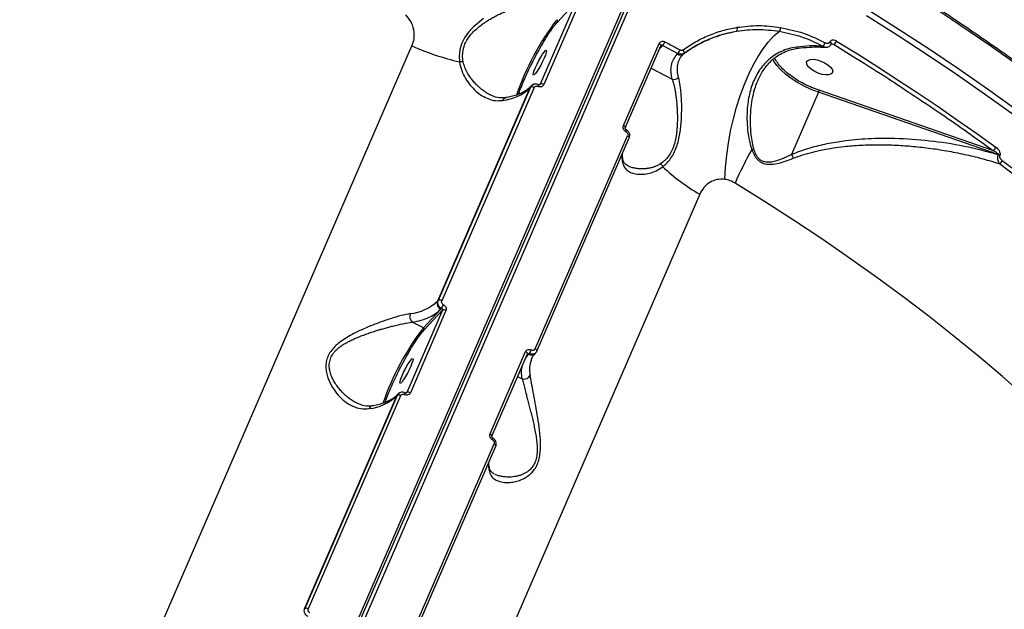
# Model space of a CAD drawing. Header units: millimetres. Extents: x -6234 to 7498, y -6127 to 5103.
# Drawn here: x 4403.8 to 4720.1, y -741.6 to -552.1 of the extents above; entities that cross this region are included whole.
import ezdxf

# ---------------------------------------------------------------- set-up
doc = ezdxf.new("R2010")
doc.units = ezdxf.units.MM
for name, color, linetype in [('DIKOM_ОБЪЕКТ', 7, 'Continuous'), ('DIKOM_РАЗМЕР_ЗОНА', 7, 'Continuous'), ('DIKOM_РАЗМЕР_ОБЪЕКТА', 7, 'Continuous')]:
    doc.layers.add(name, color=color, linetype=linetype)
doc.styles.add('style1', font='arial.ttf', dxfattribs={"width": 0.8})
doc.dimstyles.new('1-50', dxfattribs={"dimtxt": 300, "dimasz": 200, "dimexe": 100, "dimexo": 0, "dimgap": 100, "dimtad": 1, "dimtxsty": 'style1', "dimcen": 200, "dimclrd": 7, "dimclre": 7, "dimclrt": 7, "dimadec": 1, "dimazin": 2, "dimtfac": 1, "dimtmove": 0, "dimatfit": 2, "dimfxl": 0, "dimlwd": 25, "dimlwe": 18, "dimarcsym": 0})

# ---------------------------------------------------------------- blocks, each defined once
blk = doc.blocks.new('*D10')
at = {"layer": 'Defpoints', "color": 0, "transparency": 16777216}
for p in [(5627.97, 903.07), (-3229.39, -1461.51), (5627.97, -5097.58)]:
    blk.add_point(p, dxfattribs=at)
at = {"layer": 'DIKOM_РАЗМЕР_ОБЪЕКТА', "color": 7, "lineweight": 18, "transparency": 16777216}
for p, q in [((5627.97, 903.07), (5627.97, -5197.58)), ((-3229.39, -1461.51), (-3229.39, -5197.58))]:
    blk.add_line(p, q, dxfattribs=at)
at = {"layer": 'DIKOM_РАЗМЕР_ОБЪЕКТА', "color": 7, "lineweight": 25, "transparency": 16777216}
blk.add_line((-3029.39, -5097.58), (5427.97, -5097.58), dxfattribs=at)
at = {"layer": 'DIKOM_РАЗМЕР_ОБЪЕКТА', "color": 7, "transparency": 16777216}
for points in [[(-3029.39, -5064.25), (-3029.39, -5130.92), (-3229.39, -5097.58)], [(5427.97, -5064.25), (5427.97, -5130.92), (5627.97, -5097.58)]]:
    blk.add_solid(points, dxfattribs=at)
at = {"layer": 'DIKOM_РАЗМЕР_ОБЪЕКТА', "color": 7, "lineweight": 40, "transparency": 16777216, "insert": (1488.3, -4844.41), "char_height": 300, "attachment_point": 5, "style": 'style1'}
blk.add_mtext('8850', dxfattribs=at)
blk = doc.blocks.new('*D13')
at = {"layer": 'Defpoints', "color": 0, "transparency": 16777216}
for p in [(7498.07, 1778.2), (-5229.39, -1831.36), (7498.07, -6026.74)]:
    blk.add_point(p, dxfattribs=at)
at = {"layer": 'DIKOM_РАЗМЕР_ЗОНА', "color": 7, "lineweight": 18, "transparency": 16777216}
for p, q in [((7498.07, 1778.2), (7498.07, -6126.74)), ((-5229.39, -1831.36), (-5229.39, -6126.74))]:
    blk.add_line(p, q, dxfattribs=at)
at = {"layer": 'DIKOM_РАЗМЕР_ЗОНА', "color": 7, "lineweight": 25, "transparency": 16777216}
blk.add_line((-5029.39, -6026.74), (7298.07, -6026.74), dxfattribs=at)
at = {"layer": 'DIKOM_РАЗМЕР_ЗОНА', "color": 7, "transparency": 16777216}
for points in [[(-5029.39, -5993.4), (-5029.39, -6060.07), (-5229.39, -6026.74)], [(7298.07, -5993.4), (7298.07, -6060.07), (7498.07, -6026.74)]]:
    blk.add_solid(points, dxfattribs=at)
at = {"layer": 'DIKOM_РАЗМЕР_ЗОНА', "color": 7, "transparency": 16777216, "insert": (1560.69, -5773.56), "char_height": 300, "attachment_point": 5, "style": 'style1'}
blk.add_mtext('12750', dxfattribs=at)

msp = doc.modelspace()

# ---------------------------------------------------------------- linework, layer by layer
at = {"layer": 'DIKOM_ОБЪЕКТ', "color": 7, "linetype": 'Continuous', "lineweight": 15}
for p, q in [((4612.066, -514.657), (4439.073, -914.105)), ((4439.681, -914.839), (4612.674, -515.392)), ((4440.838, -915.015), (4613.831, -515.567)), ((4582.471, -546.46), (4571.033, -572.869)), ((4583.632, -546.562), (4572.195, -572.972)), ((4576.628, -552.757), (4582.471, -546.46)), ((4597.788, -586.168), (4609.225, -559.758)), ((4664.084, -559.214), (4664.053, -559.286)), ((4664.524, -559.944), (4664.555, -559.872)), ((4664.535, -559.92), (4665.436, -560.054)), ((4664.781, -559.9), (4665.436, -560.054)), ((4404.707, -849.411), (4529.805, -560.554)), ((4598.363, -586.885), (4609.801, -560.476)), ((4610.365, -560.365), (4609.397, -561.409)), ((4609.813, -560.436), (4609.847, -560.409)), ((4610.365, -560.365), (4615.229, -562.998)), ((4615.229, -562.998), (4615.042, -563.199)), ((4617.005, -563.104), (4617.177, -562.919)), ((4665.436, -560.054), (4672.396, -564.446)), ((4606.657, -567.735), (4613.433, -571.229)), ((4567.704, -574.051), (4538.038, -642.551)), ((4567.91, -573.829), (4538.244, -642.33)), ((4569.066, -573.929), (4539.4, -642.43)), ((4567.704, -574.051), (4567.91, -573.829)), ((4568.205, -573.376), (4567.999, -573.599)), ((4571.033, -572.869), (4570.873, -573.043)), ((4660.46, -575.452), (4651.793, -595.464)), ((4718.143, -595.392), (4660.46, -575.452)), ((4716.475, -594.106), (4660.646, -574.808)), ((4569.405, -657.901), (4599.071, -589.401)), ((4569.975, -658.616), (4599.642, -590.115)), ((4718.1, -595.492), (4718.143, -595.392)), ((4718.705, -595.681), (4718.662, -595.782)), ((4622.252, -608.221), (4497.154, -897.078)), ((4533.475, -651.154), (4539.084, -645.11)), ((4538.244, -642.33), (4538.038, -642.551)), ((4539.084, -645.11), (4539.302, -644.875)), ((4539.58, -645.496), (4528.143, -671.906)), ((4540.742, -645.599), (4529.304, -672.009)), ((4533.737, -651.793), (4539.58, -645.496)), ((4533.475, -651.154), (4529.909, -649.315)), ((4554.897, -685.205), (4566.334, -658.795)), ((4555.473, -685.922), (4566.91, -659.512)), ((4566.27, -660.991), (4567.257, -659.636)), ((4567.257, -659.636), (4566.506, -660.446)), ((4566.922, -659.473), (4566.956, -659.446)), ((4567.475, -659.401), (4567.257, -659.636)), ((4568.167, -661.338), (4568.243, -661.155)), ((4569.438, -659.346), (4569.644, -659.124)), ((4563.766, -666.772), (4565.214, -667.519)), ((4524.813, -673.088), (4495.147, -741.588)), ((4525.019, -672.866), (4495.353, -741.367)), ((4526.175, -672.966), (4496.509, -741.466)), ((4524.813, -673.088), (4525.019, -672.866)), ((4525.314, -672.413), (4525.108, -672.635)), ((4528.143, -671.906), (4527.982, -672.079)), ((4526.514, -756.938), (4556.18, -688.437)), ((4527.085, -757.652), (4556.751, -689.152)), ((4556.25, -698.103), (4556.076, -698.009)), ((4495.353, -741.367), (4495.147, -741.588))]:
    msp.add_line(p, q, dxfattribs=at)
at = {"layer": 'DIKOM_ОБЪЕКТ', "color": 7, "linetype": 'Continuous', "lineweight": 15, "flags": 128}
for points in [[(4727.769, -569.171), (4721.67, -564.787), (4715.481, -560.434), (4709.205, -556.113), (4702.845, -551.825), (4696.403, -547.571), (4689.881, -543.354), (4683.282, -539.176), (4676.609, -535.036)], [(4723.842, -580.965), (4714.761, -574.453), (4705.485, -568.009), (4696.021, -561.637), (4686.378, -555.344), (4676.564, -549.134)], [(4552.758, -551.691), (4549.425, -554.53), (4547.95, -556.175), (4546.705, -557.961), (4545.768, -559.866), (4545.195, -561.831), (4544.983, -563.798), (4545.091, -565.695)], [(4675.848, -550.785), (4685.663, -556.994), (4695.307, -563.288), (4704.77, -569.66), (4714.046, -576.104), (4723.127, -582.616)], [(4630.333, -603.423), (4630.545, -599.596), (4630.929, -595.703), (4631.482, -591.783), (4632.199, -587.873), (4633.071, -584.014), (4634.091, -580.242), (4635.249, -576.595), (4636.532, -573.11), (4637.929, -569.82), (4639.426, -566.758), (4641.008, -563.954), (4642.658, -561.436), (4644.362, -559.229), (4646.102, -557.354), (4647.861, -555.83)], [(4609.225, -559.758), (4609.385, -559.853), (4609.526, -559.956), (4609.643, -560.063), (4609.733, -560.171), (4609.791, -560.276), (4609.816, -560.373), (4609.807, -560.46), (4609.801, -560.476)], [(4611.068, -559.221), (4611.679, -559.55), (4612.289, -559.879), (4612.899, -560.208), (4613.509, -560.538), (4614.118, -560.868), (4614.727, -561.198), (4615.335, -561.529), (4615.943, -561.86)], [(4664.523, -559.947), (4664.538, -559.894), (4664.519, -559.754), (4664.425, -559.598), (4664.266, -559.438), (4664.053, -559.286)], [(4664.084, -559.214), (4664.297, -559.366), (4664.456, -559.526), (4664.55, -559.682), (4664.569, -559.822), (4664.555, -559.872)], [(4666.243, -558.97), (4672.917, -563.109), (4679.516, -567.288), (4686.037, -571.505), (4692.48, -575.758), (4698.84, -580.047), (4705.116, -584.368), (4711.304, -588.721), (4717.404, -593.104)], [(4569.506, -567.473), (4570.016, -566.366), (4570.599, -565.225), (4571.206, -564.145), (4571.789, -563.211), (4572.301, -562.501), (4572.701, -562.071), (4572.954, -561.956), (4573.043, -562.165), (4572.958, -562.682), (4572.708, -563.465), (4572.311, -564.45), (4571.801, -565.558), (4571.219, -566.698), (4570.612, -567.779), (4570.028, -568.712), (4569.516, -569.423), (4569.117, -569.853), (4568.863, -569.968), (4568.775, -569.758), (4568.859, -569.241), (4569.11, -568.458), (4569.506, -567.473)], [(4660.46, -575.452), (4658.113, -574.556), (4655.823, -573.502), (4653.646, -572.314), (4651.632, -571.02), (4649.828, -569.65), (4648.276, -568.237), (4647.012, -566.812), (4646.066, -565.411), (4645.733, -564.757)], [(4661.557, -569.698), (4660.362, -569.318), (4659.202, -568.78), (4658.17, -568.128), (4657.351, -567.414), (4656.81, -566.696), (4656.592, -566.033), (4656.714, -565.478), (4657.166, -565.076), (4657.912, -564.86), (4658.891, -564.846), (4660.025, -565.038), (4661.22, -565.417), (4662.38, -565.955), (4663.412, -566.608), (4664.232, -567.322), (4664.772, -568.039), (4664.99, -568.703), (4664.868, -569.258), (4664.416, -569.66), (4663.67, -569.876), (4662.69, -569.889), (4661.557, -569.698)], [(4567.704, -574.051), (4567.877, -573.746), (4567.999, -573.599)], [(4597.788, -586.168), (4597.947, -586.263), (4598.088, -586.366), (4598.206, -586.473), (4598.295, -586.581), (4598.354, -586.686), (4598.379, -586.783), (4598.369, -586.87), (4598.363, -586.885)], [(4599.071, -589.401), (4599.23, -589.495), (4599.37, -589.598), (4599.486, -589.705), (4599.575, -589.813), (4599.633, -589.917), (4599.657, -590.013), (4599.648, -590.1), (4599.642, -590.115)], [(4719.469, -597.393), (4725.736, -602.047), (4731.898, -606.729), (4737.953, -611.438), (4743.897, -616.171), (4749.728, -620.927), (4755.445, -625.703), (4761.043, -630.497), (4766.522, -635.308)], [(4718.576, -598.375), (4724.829, -603.019), (4730.978, -607.691), (4737.019, -612.389), (4742.95, -617.112), (4748.769, -621.857), (4754.472, -626.622), (4760.058, -631.406), (4765.525, -636.206)], [(4726.972, -673.323), (4719.574, -666.821), (4711.935, -660.353), (4704.063, -653.925), (4695.966, -647.543), (4687.651, -641.213), (4679.126, -634.94), (4670.398, -628.731), (4661.477, -622.591), (4652.369, -616.526), (4643.084, -610.542), (4633.63, -604.644)], [(4569.975, -658.616), (4569.981, -658.6), (4569.991, -658.514), (4569.966, -658.417), (4569.909, -658.313), (4569.82, -658.205), (4569.703, -658.098), (4569.563, -657.996), (4569.405, -657.901)], [(4526.616, -666.51), (4527.126, -665.402), (4527.708, -664.262), (4528.315, -663.181), (4528.898, -662.248), (4529.411, -661.537), (4529.81, -661.107), (4530.064, -660.992), (4530.152, -661.202), (4530.067, -661.719), (4529.817, -662.502), (4529.421, -663.487), (4528.911, -664.594), (4528.328, -665.735), (4527.721, -666.815), (4527.138, -667.749), (4526.626, -668.459), (4526.227, -668.889), (4525.972, -669.004), (4525.884, -668.795), (4525.969, -668.278), (4526.219, -667.495), (4526.616, -666.51)], [(4566.334, -658.795), (4566.494, -658.89), (4566.635, -658.993), (4566.753, -659.1), (4566.842, -659.208), (4566.901, -659.313), (4566.926, -659.41), (4566.916, -659.496), (4566.91, -659.512)], [(4524.813, -673.088), (4524.987, -672.783), (4525.108, -672.635)], [(4554.897, -685.205), (4555.057, -685.299), (4555.198, -685.402), (4555.315, -685.51), (4555.405, -685.618), (4555.463, -685.722), (4555.488, -685.82), (4555.479, -685.906), (4555.473, -685.922)], [(4556.18, -688.437), (4556.339, -688.532), (4556.479, -688.635), (4556.595, -688.742), (4556.684, -688.849), (4556.742, -688.953), (4556.766, -689.05), (4556.757, -689.136), (4556.751, -689.152)]]:
    msp.add_lwpolyline(points, dxfattribs=at)
at = {"layer": 'DIKOM_ОБЪЕКТ', "color": 7, "linetype": 'Continuous', "lineweight": 15}
for centre, radius, start, end in [((4643.916, -603.953), 85.146, 142.49816, 161.09349), ((4576.146, -552.581), 0.513, 339.92593, 64.55798), ((4632.956, -555.072), 1.402, 329.02893, 20.93998), ((4646.453, -554.681), 1.817, 320.76926, 1.83559), ((4607.264, -557.672), 4.107, 319.03166, 337.84001), ((4660.183, -558.733), 2.52, 311.85172, 341.94955), ((4663.823, -558.008), 2.605, 308.26548, 338.32837), ((4564.957, -481.337), 86.666, 246.0711, 256.74856), ((4615.947, -561.573), 1.861, 240.89636, 304.63332), ((4612.376, -560.414), 3.849, 317.8311, 337.92631), ((4616.23, -562.573), 1.008, 339.93172, 47.46082), ((4545.813, -569.061), 3.442, 82.31393, 102.10901), ((4613.99, -569), 2.298, 255.95627, 310.92898), ((4557.369, -563.037), 15.104, 276.07158, 313.17813), ((4568.4, -574.893), 1.171, 55.35234, 114.75865), ((4569.405, -572.975), 1.077, 327.97271, 358.57124), ((4571.524, -573.938), 1.175, 55.21394, 114.68674), ((4560.251, -578.529), 1.369, 102.60139, 159.78615), ((4597.968, -587.68), 0.729, 324.11583, 10.80603), ((4747.174, -654.176), 123.878, 150.84762, 156.43132), ((4635.026, -583.001), 11.533, 290.09804, 293.62624), ((4715.648, -592.408), 1.888, 295.9502, 338.36996), ((4607.421, -595.915), 10.163, 178.27403, 191.26558), ((4596.041, -597.275), 1.545, 336.10675, 9.93729), ((4717.399, -597.541), 2.165, 54.33046, 71.12921), ((4717.437, -597.453), 2.179, 54.3837, 71.07597), ((4717.677, -596.66), 1.936, 297.66609, 337.76438), ((4607.672, -600.466), 2.944, 21.80965, 45.18297), ((4656.036, -550.637), 66.763, 226.88439, 239.59976), ((4527.702, -631.534), 15.107, 276.07443, 313.17409), ((4539.965, -643.257), 2.052, 159.89047, 244.58055), ((4538.734, -643.393), 1.171, 55.35894, 114.76379), ((4533.748, -641.121), 6.703, 325.94296, 337.403), ((4531.594, -647.496), 2.479, 157.71781, 227.18562), ((4540.071, -646.564), 1.175, 55.22253, 114.68776), ((4601.028, -702.992), 85.15, 142.49858, 161.09306), ((4533.255, -651.617), 0.513, 339.92593, 64.55798), ((4568.155, -658.049), 1.824, 240.48323, 314.67405), ((4564.373, -656.709), 4.107, 319.03837, 337.84532), ((4576.403, -664.501), 8.823, 158.99459, 192.43542), ((4565.838, -665.434), 2.176, 253.35152, 333.62561), ((4514.478, -662.073), 15.105, 276.07288, 313.17683), ((4525.509, -673.929), 1.171, 55.35856, 114.76417), ((4526.513, -672.011), 1.078, 327.9944, 358.54954), ((4528.634, -672.974), 1.175, 55.21394, 114.68674), ((4517.361, -677.566), 1.37, 102.60891, 159.77274), ((4555.076, -686.716), 0.729, 324.13006, 10.79694), ((4564.475, -694.957), 10.108, 178.23278, 191.295), ((4553.146, -696.311), 1.549, 336.13976, 9.87596), ((4495.843, -742.429), 1.17, 55.34511, 114.77761)]:
    msp.add_arc(centre, radius, start, end, dxfattribs=at)
for points, knots in [([(4727.769, -568.543), (4725.848, -567.15), (4721.254, -563.816), (4713.803, -558.604), (4705.452, -552.902), (4696.956, -547.264), (4688.318, -541.697), (4681.552, -537.425), (4677.627, -535.034), (4676.668, -534.45)], [0, 0, 0, 0, 0.1189815, 0.2846457, 0.4502477, 0.6157792, 0.7812231, 0.9465569, 1, 1, 1, 1]), ([(4546.325, -561.479), (4546.479, -560.946), (4546.787, -559.877), (4547.614, -558.366), (4548.67, -556.935), (4549.91, -555.622), (4551.288, -554.413), (4552.546, -553.465), (4553.675, -552.699), (4554.683, -552.065), (4555.858, -551.383), (4557.247, -550.651), (4558.702, -549.965), (4560.265, -549.31), (4561.869, -548.722), (4563.413, -548.256), (4564.868, -547.905), (4566.171, -547.659), (4567.054, -547.572), (4567.472, -547.531)], [0, 0, 0, 0, 0.06233, 0.1250561, 0.1852483, 0.2504872, 0.3130037, 0.3752673, 0.4139328, 0.4556688, 0.500492, 0.5583356, 0.6248626, 0.6778231, 0.7500135, 0.8243189, 0.8744451, 0.9404652, 1, 1, 1, 1]), ([(4529.805, -560.554), (4530.082, -559.73), (4530.637, -558.081), (4530.509, -555.399), (4529.674, -552.758), (4528.455, -551.306), (4527.844, -550.578)], [0, 0, 0, 0, 0.2497387, 0.4995692, 0.7493053, 1, 1, 1, 1]), ([(4565.922, -571.335), (4566.287, -570.513), (4567.039, -568.818), (4568.382, -566.058), (4569.867, -563.195), (4571.43, -560.385), (4572.971, -557.808), (4574.393, -555.627), (4575.64, -553.891), (4576.305, -553.127), (4576.628, -552.757)], [0, 0, 0, 0, 0.1165099, 0.2400082, 0.368639, 0.4999974, 0.6313531, 0.7599836, 0.8834798, 1, 1, 1, 1]), ([(4616.911, -561.83), (4618.212, -560.939), (4620.814, -559.158), (4625.095, -557.109), (4629.572, -555.498), (4632.701, -554.88), (4634.266, -554.571)], [0, 0, 0, 0, 0.25064465, 0.50132627, 0.75060161, 1, 1, 1, 1]), ([(4617.005, -563.104), (4618.25, -562.245), (4620.761, -560.515), (4624.936, -558.467), (4629.396, -556.805), (4632.563, -556.132), (4634.158, -555.793)], [0, 0, 0, 0, 0.2440469, 0.492065, 0.7440456, 1, 1, 1, 1]), ([(4617.177, -562.919), (4618.049, -562.307), (4619.764, -561.104), (4622.467, -559.597), (4625.731, -558.081), (4629.596, -556.699), (4632.657, -556.091), (4634.158, -555.793)], [0, 0, 0, 0, 0.1731278, 0.3402602, 0.5013847, 0.7555298, 1, 1, 1, 1]), ([(4634.158, -555.793), (4636.419, -555.517), (4640.939, -554.966), (4645.553, -555.542), (4647.861, -555.83)], [0, 0, 0, 0, 0.5000033, 1, 1, 1, 1]), ([(4634.266, -554.571), (4636.576, -554.291), (4641.196, -553.733), (4645.911, -554.326), (4648.269, -554.623)], [0, 0, 0, 0, 0.49999456, 1, 1, 1, 1]), ([(4647.861, -555.83), (4650.262, -556.334), (4655.064, -557.342), (4659.598, -559.52), (4661.865, -560.61)], [0, 0, 0, 0, 0.4999618, 1, 1, 1, 1]), ([(4648.269, -554.623), (4650.723, -555.14), (4655.63, -556.173), (4660.263, -558.4), (4662.579, -559.513)], [0, 0, 0, 0, 0.5000011, 1, 1, 1, 1]), ([(4609.225, -559.758), (4609.316, -559.606), (4609.496, -559.302), (4609.976, -559.055), (4610.531, -559.002), (4610.889, -559.148), (4611.068, -559.221)], [0, 0, 0, 0, 0.2504842, 0.5002183, 0.7499431, 1, 1, 1, 1]), ([(4662.579, -559.513), (4662.714, -559.573), (4662.983, -559.692), (4663.406, -559.727), (4663.738, -559.635), (4663.953, -559.469), (4664.02, -559.346), (4664.053, -559.286)], [0, 0, 0, 0, 0.24984713, 0.4991055, 0.74883371, 0.87719554, 1, 1, 1, 1]), ([(4662.71, -560.963), (4662.908, -560.961), (4663.299, -560.958), (4663.847, -560.741), (4664.279, -560.395), (4664.447, -560.087), (4664.523, -559.946)], [0, 0, 0, 0, 0.2741607, 0.5406766, 0.7899205, 1, 1, 1, 1]), ([(4664.084, -559.214), (4664.132, -559.126), (4664.23, -558.946), (4664.467, -558.767), (4664.743, -558.654), (4665.14, -558.6), (4665.664, -558.669), (4666.05, -558.87), (4666.243, -558.97)], [0, 0, 0, 0, 0.1230636, 0.2505468, 0.3721389, 0.5011341, 0.7503343, 1, 1, 1, 1]), ([(4664.555, -559.892), (4664.572, -559.888), (4664.632, -559.875), (4664.725, -559.885), (4664.79, -559.891)], [0, 0, 0, 0, 0.2986325, 1, 1, 1, 1]), ([(4546.273, -565.65), (4546.172, -564.974), (4545.969, -563.621), (4546.206, -562.194), (4546.325, -561.479)], [0, 0, 0, 0, 0.4991518, 1, 1, 1, 1]), ([(4609.764, -560.532), (4609.793, -560.482), (4609.837, -560.407), (4609.932, -560.342), (4610.033, -560.301), (4610.148, -560.292), (4610.269, -560.316), (4610.332, -560.348), (4610.365, -560.365)], [0, 0, 0, 0, 0.24439155, 0.3708694, 0.50009151, 0.71980266, 0.85248528, 1, 1, 1, 1]), ([(4615.496, -570.736), (4615.332, -569.995), (4615.006, -568.513), (4615.169, -566.5), (4615.769, -564.656), (4616.592, -563.622), (4617.005, -563.104)], [0, 0, 0, 0, 0.2513143, 0.5018816, 0.7502639, 1, 1, 1, 1]), ([(4617.177, -562.919), (4617.074, -562.984), (4616.846, -563.13), (4616.4, -563.247), (4615.83, -563.249), (4615.439, -563.086), (4615.229, -562.998)], [0, 0, 0, 0, 0.1858286, 0.4145588, 0.6859624, 1, 1, 1, 1]), ([(4616.911, -561.83), (4616.841, -561.872), (4616.701, -561.956), (4616.45, -561.996), (4616.189, -561.973), (4616.025, -561.898), (4615.943, -561.86)], [0, 0, 0, 0, 0.2508674, 0.5003423, 0.7500243, 1, 1, 1, 1]), ([(4653.354, -560.922), (4652.499, -561.075), (4650.8, -561.381), (4648.452, -562.28), (4646.301, -563.467), (4643.738, -565.438), (4641.132, -568.525), (4638.984, -572.954), (4637.744, -577.872), (4637.364, -582.528), (4637.534, -586.688), (4637.98, -590.303), (4638.651, -592.652), (4638.989, -593.831)], [0, 0, 0, 0, 0.06297779, 0.12513212, 0.18761122, 0.25028229, 0.37497482, 0.49929433, 0.62421549, 0.74859802, 0.83232038, 0.91581785, 1, 1, 1, 1]), ([(4641.038, -571.458), (4641.455, -570.587), (4642.184, -569.063), (4643.402, -567.333), (4644.456, -566.097), (4645.535, -565.034), (4646.906, -563.925), (4648.745, -562.799), (4651.123, -561.772), (4653.018, -561.43), (4654.037, -561.246)], [0, 0, 0, 0, 0.1663579, 0.2911799, 0.3737569, 0.4543883, 0.5577035, 0.6834587, 0.829791, 1, 1, 1, 1]), ([(4661.865, -560.609), (4660.464, -560.562), (4657.67, -560.468), (4654.791, -560.77), (4653.354, -560.922)], [0, 0, 0, 0, 0.5009467, 1, 1, 1, 1]), ([(4653.354, -560.922), (4653.442, -561.042), (4653.576, -561.226), (4653.727, -561.291), (4653.785, -561.272), (4653.8, -561.267)], [0, 0, 0, 0, 0.57607499, 0.88690966, 1, 1, 1, 1]), ([(4653.73, -561.287), (4654.974, -561.151), (4657.284, -560.899), (4660.27, -560.838), (4661.986, -560.934), (4662.68, -560.973)], [0, 0, 0, 0, 0.4097468, 0.7612708, 1, 1, 1, 1]), ([(4661.865, -560.61), (4662.04, -560.733), (4662.305, -560.922), (4662.587, -560.926), (4662.683, -560.927)], [0, 0, 0, 0, 0.6582825, 1, 1, 1, 1]), ([(4545.091, -565.695), (4545.284, -566.647), (4545.67, -568.548), (4546.965, -571.047), (4548.526, -573.255), (4550.334, -575.122), (4552.321, -576.62), (4554.446, -577.665), (4556.674, -578.245), (4558.202, -578.119), (4558.966, -578.056)], [0, 0, 0, 0, 0.12552232, 0.25080654, 0.3751254, 0.50035146, 0.62526993, 0.7505269, 0.87516662, 1, 1, 1, 1]), ([(4554.859, -576.235), (4554.66, -576.135), (4554.124, -575.866), (4553.233, -575.293), (4552.454, -574.724), (4551.894, -574.268), (4551.564, -573.988), (4551.108, -573.58), (4550.705, -573.192), (4550.409, -572.889), (4550.172, -572.642), (4549.829, -572.27), (4549.369, -571.732), (4548.946, -571.198), (4548.316, -570.343), (4547.552, -569.129), (4546.727, -567.449), (4546.426, -566.254), (4546.273, -565.65)], [0, 0, 0, 0, 0.052201, 0.1405647, 0.2415291, 0.2689891, 0.3007115, 0.3366899, 0.4031113, 0.4220093, 0.4278715, 0.4765417, 0.5303356, 0.578125, 0.6199071, 0.7522989, 0.8747152, 1, 1, 1, 1]), ([(4613.433, -571.229), (4613.265, -570.448), (4612.929, -568.888), (4613.107, -566.769), (4613.742, -564.83), (4614.608, -563.743), (4615.042, -563.199)], [0, 0, 0, 0, 0.2512149, 0.5017572, 0.7501877, 1, 1, 1, 1]), ([(4660.646, -574.808), (4659.834, -574.51), (4658.172, -573.9), (4655.707, -572.729), (4653.32, -571.374), (4651.132, -569.867), (4649.244, -568.281), (4647.765, -566.696), (4646.801, -565.382), (4646.492, -564.645), (4646.385, -564.39)], [0, 0, 0, 0, 0.1251157, 0.2559551, 0.3909032, 0.5279981, 0.6650926, 0.8000472, 0.93088, 1, 1, 1, 1]), ([(4672.396, -564.446), (4675.971, -566.665), (4682.026, -570.424), (4687.795, -574.318), (4690.157, -575.912)], [0, 0, 0, 0, 0.5904664, 1, 1, 1, 1]), ([(4564.087, -576.086), (4564.113, -575.998), (4564.314, -575.32), (4564.918, -573.725), (4565.594, -572.116), (4565.922, -571.335)], [0, 0, 0, 0, 0.0712305, 0.5491058, 1, 1, 1, 1]), ([(4613.433, -571.229), (4613.51, -571.458), (4613.672, -571.936), (4613.902, -572.773), (4614.072, -573.495), (4614.188, -574.051), (4614.257, -574.395), (4614.329, -574.784), (4614.441, -575.422), (4614.537, -576.055), (4614.61, -576.585), (4614.69, -577.192), (4614.802, -578.161), (4614.931, -579.611), (4615.028, -581.133), (4615.083, -582.685), (4615.093, -584.241), (4615.057, -585.702), (4614.976, -587.084), (4614.823, -588.671), (4614.542, -590.493), (4614.02, -592.527), (4613.257, -594.415), (4612.249, -596.048), (4611.056, -597.394), (4610.184, -598.049), (4609.747, -598.378)], [0, 0, 0, 0, 0.0380211, 0.0795767, 0.1246684, 0.1379227, 0.1527149, 0.1690432, 0.1869066, 0.2310986, 0.2435664, 0.2473919, 0.2995871, 0.3495891, 0.3984083, 0.4517087, 0.4991337, 0.5441205, 0.5857518, 0.6240947, 0.6866522, 0.7493264, 0.8119048, 0.87442, 0.9370861, 1, 1, 1, 1]), ([(4610.405, -599.372), (4610.847, -598.996), (4611.729, -598.242), (4612.946, -596.759), (4614, -595.013), (4614.841, -593.029), (4615.466, -590.902), (4616.048, -587.989), (4616.418, -584.33), (4616.52, -580.195), (4616.382, -576.461), (4616.063, -573.188), (4615.685, -571.553), (4615.496, -570.736)], [0, 0, 0, 0, 0.0636302, 0.1271862, 0.1905721, 0.253578, 0.3167305, 0.3794374, 0.5039804, 0.6283908, 0.7519463, 0.8760947, 1, 1, 1, 1]), ([(4639.647, -593.567), (4639.438, -592.698), (4639.02, -590.964), (4638.707, -588.311), (4638.551, -585.661), (4638.574, -582.684), (4638.84, -579.484), (4639.458, -576.125), (4640.217, -573.414), (4640.885, -571.878), (4641.124, -571.329)], [0, 0, 0, 0, 0.1149043, 0.2292202, 0.3438019, 0.4587982, 0.6173937, 0.7668528, 0.9167201, 1, 1, 1, 1]), ([(4567.97, -573.59), (4567.874, -573.704), (4567.516, -574.13), (4566.655, -574.788), (4565.39, -575.55), (4563.901, -576.204), (4562.187, -576.735), (4560.86, -577.061), (4560.056, -577.169), (4559.953, -577.183)], [0, 0, 0, 0, 0.0679522, 0.2545209, 0.4362119, 0.6157623, 0.7947089, 0.973666, 1, 1, 1, 1]), ([(4567.91, -573.829), (4568.024, -573.63), (4568.198, -573.325), (4568.592, -573.069), (4568.807, -572.937), (4568.937, -572.924), (4568.938, -572.924)], [0, 0, 0, 0, 0.4820963, 0.7363049, 0.998382, 1, 1, 1, 1]), ([(4570.482, -573.002), (4570.293, -572.929), (4569.914, -572.781), (4569.297, -572.784), (4568.708, -572.952), (4568.401, -573.205), (4568.248, -573.332)], [0, 0, 0, 0, 0.2455049, 0.4944651, 0.7467544, 1, 1, 1, 1]), ([(4569.066, -573.929), (4569.127, -573.828), (4569.248, -573.625), (4569.573, -573.454), (4569.951, -573.41), (4570.196, -573.5), (4570.318, -573.546)], [0, 0, 0, 0, 0.2507454, 0.5001502, 0.7499033, 1, 1, 1, 1]), ([(4572.195, -572.972), (4572.104, -573.125), (4571.923, -573.43), (4571.435, -573.685), (4570.868, -573.751), (4570.502, -573.614), (4570.318, -573.546)], [0, 0, 0, 0, 0.2505541, 0.5001976, 0.7499697, 1, 1, 1, 1]), ([(4570.948, -572.995), (4570.923, -573.014), (4570.871, -573.054), (4570.759, -573.075), (4570.628, -573.064), (4570.531, -573.023), (4570.482, -573.002)], [0, 0, 0, 0, 0.2368212, 0.4802844, 0.7326917, 1, 1, 1, 1]), ([(4660.46, -575.452), (4660.484, -575.395), (4660.531, -575.28), (4660.592, -575.09), (4660.635, -574.918), (4660.642, -574.844), (4660.646, -574.808)], [0, 0, 0, 0, 0.2500311, 0.5000195, 0.7500034, 1, 1, 1, 1]), ([(4559.966, -577.191), (4559.081, -577.249), (4557.377, -577.362), (4555.673, -576.609), (4554.854, -576.248)], [0, 0, 0, 0, 0.5195161, 1, 1, 1, 1]), ([(4690.157, -575.912), (4693.477, -578.104), (4702.51, -584.069), (4711.064, -590.218), (4716.475, -594.106)], [0, 0, 0, 0, 0.3675215, 1, 1, 1, 1]), ([(4598.558, -588.107), (4598.395, -587.996), (4598.069, -587.776), (4597.761, -587.258), (4597.636, -586.687), (4597.737, -586.341), (4597.788, -586.168)], [0, 0, 0, 0, 0.2505785, 0.500258, 0.7500326, 1, 1, 1, 1]), ([(4598.684, -587.543), (4598.618, -587.499), (4598.488, -587.413), (4598.37, -587.22), (4598.323, -587.017), (4598.358, -586.903), (4598.376, -586.846)], [0, 0, 0, 0, 0.2597786, 0.5121824, 0.7587216, 1, 1, 1, 1]), ([(4598.558, -588.107), (4598.667, -588.181), (4598.883, -588.329), (4599.089, -588.674), (4599.172, -589.055), (4599.105, -589.285), (4599.071, -589.401)], [0, 0, 0, 0, 0.2508356, 0.5001251, 0.7499736, 1, 1, 1, 1]), ([(4599.654, -590.076), (4599.721, -589.845), (4599.854, -589.385), (4599.695, -588.636), (4599.303, -587.966), (4598.89, -587.684), (4598.684, -587.543)], [0, 0, 0, 0, 0.2527371, 0.5034133, 0.7522074, 1, 1, 1, 1]), ([(4718.1, -595.492), (4714.488, -594.54), (4707.276, -592.639), (4696.141, -590.952), (4685.827, -590.213), (4676.42, -590.323), (4668.888, -591.001), (4662.384, -592.135), (4656.919, -593.485), (4653.488, -594.815), (4651.793, -595.472)], [0, 0, 0, 0, 0.1664698, 0.3324434, 0.4987767, 0.6240182, 0.7488537, 0.8337977, 0.9179427, 1, 1, 1, 1]), ([(4638.989, -593.831), (4639.117, -594.168), (4639.361, -594.812), (4639.835, -595.743), (4640.391, -596.587), (4641.077, -597.338), (4641.875, -597.928), (4642.767, -598.329), (4643.725, -598.549), (4645.187, -598.647), (4647.226, -598.367), (4649.761, -597.654), (4651.476, -596.99), (4652.335, -596.657)], [0, 0, 0, 0, 0.0657289, 0.1255055, 0.1908494, 0.2510076, 0.3133861, 0.3762192, 0.4361168, 0.5015343, 0.6579126, 0.8285329, 1, 1, 1, 1]), ([(4651.793, -595.464), (4651.172, -595.766), (4650.044, -596.313), (4648.333, -597.027), (4646.656, -597.6), (4645.153, -597.924), (4643.943, -597.968), (4643.032, -597.846), (4642.177, -597.524), (4641.421, -596.975), (4640.801, -596.245), (4640.148, -595.13), (4639.845, -594.185), (4639.647, -593.567)], [0, 0, 0, 0, 0.13757234, 0.24966915, 0.37385778, 0.49829504, 0.5646501, 0.62354416, 0.68706898, 0.74938255, 0.80865133, 0.8747417, 1, 1, 1, 1]), ([(4652.335, -596.657), (4653.317, -596.29), (4655.358, -595.527), (4658.553, -594.629), (4661.839, -593.885), (4665.204, -593.296), (4668.349, -592.885), (4671.339, -592.602), (4674.142, -592.417), (4676.945, -592.312), (4679.754, -592.281), (4682.579, -592.316), (4686.298, -592.455), (4690.977, -592.79), (4696.562, -593.429), (4702.317, -594.338), (4707.927, -595.479), (4713.369, -596.81), (4716.837, -597.852), (4718.576, -598.375)], [0, 0, 0, 0, 0.0475378, 0.0988207, 0.1492376, 0.1985515, 0.2514818, 0.2905759, 0.3321965, 0.3763717, 0.4151154, 0.4568798, 0.5016848, 0.5801496, 0.6647711, 0.7508847, 0.8385497, 0.91902, 1, 1, 1, 1]), ([(4716.475, -594.106), (4716.799, -594.271), (4717.287, -594.518), (4717.824, -594.906), (4718.071, -595.143), (4718.146, -595.293), (4718.154, -595.355), (4718.147, -595.38), (4718.143, -595.392)], [0, 0, 0, 0, 0.498206, 0.7484339, 0.9096333, 0.9611226, 0.9815724, 1, 1, 1, 1]), ([(4717.404, -593.104), (4717.594, -593.258), (4717.975, -593.566), (4718.449, -594.177), (4718.736, -594.789), (4718.793, -595.254), (4718.767, -595.51), (4718.726, -595.625), (4718.705, -595.681)], [0, 0, 0, 0, 0.2499023, 0.4995484, 0.7488876, 0.8744003, 0.9380394, 1, 1, 1, 1]), ([(4597.583, -597.002), (4597.532, -596.761), (4597.403, -596.151), (4597.403, -595.61), (4597.403, -595.283)], [0, 0, 0, 0, 0.3940726, 1, 1, 1, 1]), ([(4597.453, -597.9), (4597.614, -598.444), (4597.934, -599.527), (4598.991, -600.636), (4600.38, -601.397), (4602.073, -601.794), (4603.999, -601.85), (4606.086, -601.524), (4608.289, -600.826), (4609.7, -599.857), (4610.405, -599.372)], [0, 0, 0, 0, 0.12593176, 0.25088909, 0.37558909, 0.50084588, 0.62510544, 0.75015033, 0.87503118, 1, 1, 1, 1]), ([(4599.129, -599.077), (4598.746, -598.827), (4597.935, -598.3), (4597.693, -597.463), (4597.565, -597.022)], [0, 0, 0, 0, 0.4734496, 1, 1, 1, 1]), ([(4651.793, -595.464), (4651.793, -595.465), (4651.792, -595.467), (4651.793, -595.47), (4651.793, -595.471), (4651.793, -595.472)], [0, 0, 0, 0, 0.5413049, 0.7892701, 1, 1, 1, 1]), ([(4651.793, -595.472), (4651.892, -595.66), (4652.09, -596.035), (4652.254, -596.45), (4652.335, -596.657)], [0, 0, 0, 0, 0.4999903, 1, 1, 1, 1]), ([(4718.1, -595.492), (4718.052, -595.638), (4717.959, -595.922), (4717.921, -596.392), (4717.945, -596.83), (4718.039, -597.343), (4718.235, -597.9), (4718.464, -598.219), (4718.576, -598.375)], [0, 0, 0, 0, 0.15015312, 0.29298255, 0.42490014, 0.54878601, 0.77942565, 1, 1, 1, 1]), ([(4718.662, -595.782), (4718.649, -595.817), (4718.623, -595.889), (4718.605, -596.049), (4718.627, -596.253), (4718.707, -596.491), (4718.862, -596.782), (4719.113, -597.104), (4719.35, -597.297), (4719.469, -597.393)], [0, 0, 0, 0, 0.0616103, 0.1252899, 0.2506513, 0.3692952, 0.5009053, 0.7502872, 1, 1, 1, 1]), ([(4609.747, -598.378), (4609.414, -598.585), (4608.706, -599.027), (4607.621, -599.457), (4606.489, -599.78), (4605.636, -599.934), (4605.001, -600.008), (4604.609, -600.042), (4604.185, -600.066), (4603.727, -600.076), (4603.376, -600.07), (4602.968, -600.053), (4602.479, -600.018), (4601.869, -599.94), (4601.036, -599.783), (4600.11, -599.536), (4599.441, -599.217), (4599.135, -599.071)], [0, 0, 0, 0, 0.0890394, 0.1895011, 0.2776183, 0.3788081, 0.4098533, 0.4443273, 0.4822159, 0.5235322, 0.5682722, 0.5790098, 0.6372749, 0.7066706, 0.756727, 0.8889228, 1, 1, 1, 1]), ([(4630.333, -603.423), (4629.465, -603.388), (4627.731, -603.318), (4625.402, -604.327), (4623.466, -605.945), (4622.656, -607.462), (4622.252, -608.221)], [0, 0, 0, 0, 0.2506998, 0.5004358, 0.7502504, 1, 1, 1, 1]), ([(4633.63, -604.644), (4633.099, -604.351), (4632.038, -603.767), (4630.901, -603.537), (4630.333, -603.423)], [0, 0, 0, 0, 0.5004353, 1, 1, 1, 1]), ([(4529.909, -649.315), (4530.898, -649.119), (4532.876, -648.728), (4535.365, -647.78), (4537.506, -646.605), (4538.558, -645.608), (4539.084, -645.11)], [0, 0, 0, 0, 0.2500011, 0.5000004, 0.749986, 1, 1, 1, 1]), ([(4539.302, -644.875), (4539.156, -644.789), (4538.887, -644.63), (4538.52, -644.251), (4538.265, -643.83), (4538.131, -643.385), (4538.075, -642.889), (4538.177, -642.551), (4538.244, -642.33)], [0, 0, 0, 0, 0.16180974, 0.29926126, 0.50039572, 0.63154921, 0.75872182, 1, 1, 1, 1]), ([(4539.302, -644.875), (4539.336, -644.893), (4539.401, -644.928), (4539.499, -645.016), (4539.569, -645.12), (4539.606, -645.233), (4539.622, -645.355), (4539.597, -645.44), (4539.58, -645.496)], [0, 0, 0, 0, 0.1476046, 0.2804667, 0.5003988, 0.6294521, 0.7558412, 1, 1, 1, 1]), ([(4539.937, -643.697), (4539.825, -643.626), (4539.602, -643.485), (4539.388, -643.149), (4539.299, -642.775), (4539.366, -642.545), (4539.4, -642.43)], [0, 0, 0, 0, 0.2507799, 0.5001073, 0.7499286, 1, 1, 1, 1]), ([(4539.937, -643.697), (4540.105, -643.802), (4540.44, -644.013), (4540.759, -644.519), (4540.892, -645.082), (4540.792, -645.426), (4540.742, -645.599)], [0, 0, 0, 0, 0.2505529, 0.5002428, 0.7500029, 1, 1, 1, 1]), ([(4529.3, -646.556), (4528.329, -646.752), (4526.395, -647.14), (4522.944, -648.176), (4519.313, -649.425), (4515.967, -650.735), (4513.035, -652.029), (4510.565, -653.257), (4508.36, -654.535), (4506.505, -655.833), (4504.964, -657.169), (4503.687, -658.645), (4502.745, -660.293), (4502.209, -662.044), (4502.08, -663.805), (4502.284, -665.552), (4502.896, -667.751), (4504.141, -670.266), (4506.062, -672.821), (4508.286, -674.897), (4510.74, -676.393), (4513.355, -677.275), (4515.17, -677.153), (4516.076, -677.093)], [0, 0, 0, 0, 0.0628368, 0.1250318, 0.1875498, 0.2496586, 0.2915496, 0.3336376, 0.3744966, 0.407089, 0.4371917, 0.4692327, 0.4998085, 0.5304194, 0.5624906, 0.5926584, 0.6253309, 0.6879404, 0.7501179, 0.8127563, 0.8751688, 0.9376717, 1, 1, 1, 1]), ([(4503.759, -660.683), (4504.041, -660.151), (4504.459, -659.361), (4505.295, -658.43), (4506.056, -657.716), (4506.987, -656.997), (4508.074, -656.289), (4509.251, -655.625), (4510.558, -654.974), (4511.98, -654.339), (4513.454, -653.743), (4514.952, -653.185), (4516.471, -652.658), (4517.982, -652.167), (4519.456, -651.715), (4520.893, -651.298), (4522.3, -650.91), (4524.365, -650.377), (4527.037, -649.749), (4528.949, -649.46), (4529.909, -649.315)], [0, 0, 0, 0, 0.0627177, 0.093238, 0.1254299, 0.1663556, 0.2080809, 0.2507863, 0.2958895, 0.3475252, 0.399165, 0.4473951, 0.5004581, 0.5538778, 0.6016563, 0.651987, 0.7030723, 0.7499633, 0.8744108, 1, 1, 1, 1]), ([(4523.031, -670.372), (4523.396, -669.549), (4524.148, -667.854), (4525.492, -665.094), (4526.977, -662.232), (4528.54, -659.422), (4530.081, -656.845), (4531.502, -654.664), (4532.749, -652.927), (4533.414, -652.164), (4533.737, -651.793)], [0, 0, 0, 0, 0.11651917, 0.24001319, 0.36864383, 0.5000021, 0.6313604, 0.75998803, 0.88348393, 1, 1, 1, 1]), ([(4569.405, -657.901), (4569.344, -658.002), (4569.223, -658.204), (4568.905, -658.369), (4568.535, -658.404), (4568.296, -658.307), (4568.177, -658.258)], [0, 0, 0, 0, 0.2507431, 0.5001191, 0.7499357, 1, 1, 1, 1]), ([(4511.968, -675.271), (4511.837, -675.208), (4511.258, -674.928), (4510.29, -674.299), (4509.074, -673.391), (4507.936, -672.371), (4506.863, -671.247), (4505.841, -669.985), (4504.947, -668.649), (4504.177, -667.207), (4503.591, -665.709), (4503.287, -664.337), (4503.226, -663.213), (4503.285, -662.074), (4503.568, -661.243), (4503.759, -660.683)], [0, 0, 0, 0, 0.0270485, 0.1194443, 0.2074432, 0.2956319, 0.3832575, 0.4706859, 0.5659153, 0.6467328, 0.7348917, 0.8233351, 0.8684689, 0.9112707, 1, 1, 1, 1]), ([(4566.334, -658.795), (4566.425, -658.643), (4566.605, -658.339), (4567.085, -658.092), (4567.641, -658.038), (4567.998, -658.185), (4568.177, -658.258)], [0, 0, 0, 0, 0.2505438, 0.500205, 0.7500301, 1, 1, 1, 1]), ([(4566.873, -659.569), (4566.902, -659.519), (4566.946, -659.444), (4567.041, -659.379), (4567.142, -659.337), (4567.257, -659.329), (4567.378, -659.353), (4567.441, -659.385), (4567.475, -659.401)], [0, 0, 0, 0, 0.2443815, 0.3708931, 0.5000222, 0.7196598, 0.8522688, 1, 1, 1, 1]), ([(4569.548, -659.219), (4569.455, -659.292), (4569.267, -659.442), (4568.864, -659.607), (4568.408, -659.662), (4567.909, -659.594), (4567.627, -659.469), (4567.475, -659.401)], [0, 0, 0, 0, 0.1678354, 0.3409362, 0.6058317, 0.7869163, 1, 1, 1, 1]), ([(4568.193, -661.304), (4568.204, -661.266), (4568.349, -660.788), (4568.745, -660.141), (4569.273, -659.565), (4569.466, -659.355)], [0, 0, 0, 0, 0.0530254, 0.6534072, 1, 1, 1, 1]), ([(4569.601, -659.168), (4569.681, -659.079), (4569.839, -658.902), (4569.938, -658.685), (4569.988, -658.577)], [0, 0, 0, 0, 0.5005254, 1, 1, 1, 1]), ([(4565.214, -667.519), (4565.105, -666.757), (4564.891, -665.269), (4565.147, -663.942), (4565.272, -663.294)], [0, 0, 0, 0, 0.5116626, 1, 1, 1, 1]), ([(4554.563, -696.937), (4554.764, -697.572), (4555.164, -698.836), (4556.558, -700.017), (4558.376, -700.722), (4560.335, -700.905), (4562.22, -700.74), (4563.913, -700.35), (4565.514, -699.723), (4566.929, -698.9), (4568.16, -697.897), (4569.24, -696.633), (4570.114, -695.059), (4570.716, -693.236), (4571.04, -691.265), (4571.146, -689.184), (4571.065, -686.412), (4570.69, -682.961), (4570.07, -679.003), (4569.405, -675.247), (4568.772, -671.789), (4568.213, -668.692), (4567.929, -667.164), (4567.787, -666.401)], [0, 0, 0, 0, 0.0628379, 0.1250321, 0.1875507, 0.2496588, 0.2915505, 0.3336372, 0.374497, 0.4070889, 0.4371942, 0.4692328, 0.4998103, 0.5304204, 0.5624903, 0.5926586, 0.6253319, 0.6879398, 0.7501176, 0.8127567, 0.8751694, 0.9376728, 1, 1, 1, 1]), ([(4521.196, -675.123), (4521.222, -675.035), (4521.423, -674.357), (4522.027, -672.762), (4522.703, -671.153), (4523.031, -670.372)], [0, 0, 0, 0, 0.0712312, 0.54911099, 1, 1, 1, 1]), ([(4565.214, -667.519), (4565.339, -667.987), (4565.589, -668.927), (4566.046, -670.69), (4566.505, -672.459), (4566.964, -674.216), (4567.39, -675.862), (4567.838, -677.606), (4568.28, -679.375), (4568.716, -681.189), (4569.141, -683.096), (4569.515, -684.995), (4569.824, -686.933), (4570.027, -688.846), (4570.066, -690.502), (4569.972, -691.794), (4569.781, -693.056), (4569.336, -694.536), (4568.601, -695.764), (4567.892, -696.569), (4567.257, -697.142), (4566.506, -697.665), (4565.654, -698.118), (4564.757, -698.48), (4563.786, -698.768), (4562.762, -698.975), (4561.734, -699.089), (4560.724, -699.122), (4559.682, -699.074), (4558.605, -698.924), (4557.517, -698.663), (4556.864, -698.393), (4556.528, -698.255)], [0, 0, 0, 0, 0.04849079, 0.09739572, 0.14771823, 0.18272159, 0.2215823, 0.25858713, 0.2956716, 0.33252001, 0.36928593, 0.40933037, 0.44331868, 0.48039093, 0.51758436, 0.53656214, 0.55456326, 0.59187649, 0.62894083, 0.64697131, 0.66599134, 0.69017631, 0.71483209, 0.74006406, 0.76671877, 0.7972328, 0.82774201, 0.85622909, 0.88760032, 0.9242908, 0.96111411, 1, 1, 1, 1]), ([(4525.079, -672.627), (4524.984, -672.74), (4524.626, -673.167), (4523.764, -673.825), (4522.499, -674.586), (4521.01, -675.241), (4519.296, -675.772), (4517.969, -676.098), (4517.165, -676.206), (4517.062, -676.219)], [0, 0, 0, 0, 0.0679547, 0.254522, 0.4362094, 0.6157643, 0.7947051, 0.9736662, 1, 1, 1, 1]), ([(4525.019, -672.866), (4525.133, -672.667), (4525.308, -672.364), (4525.7, -672.102), (4525.919, -671.982), (4526.046, -671.961), (4526.047, -671.96)], [0, 0, 0, 0, 0.48209363, 0.73630711, 0.99851419, 1, 1, 1, 1]), ([(4527.591, -672.038), (4527.403, -671.965), (4527.023, -671.818), (4526.406, -671.821), (4525.817, -671.989), (4525.511, -672.242), (4525.357, -672.369)], [0, 0, 0, 0, 0.245495, 0.4944544, 0.746749, 1, 1, 1, 1]), ([(4526.175, -672.966), (4526.236, -672.864), (4526.358, -672.662), (4526.682, -672.49), (4527.06, -672.446), (4527.305, -672.537), (4527.427, -672.583)], [0, 0, 0, 0, 0.2507041, 0.5001227, 0.7498896, 1, 1, 1, 1]), ([(4529.304, -672.009), (4529.213, -672.162), (4529.032, -672.466), (4528.544, -672.721), (4527.978, -672.787), (4527.611, -672.651), (4527.427, -672.583)], [0, 0, 0, 0, 0.2505631, 0.5001933, 0.7499745, 1, 1, 1, 1]), ([(4528.058, -672.031), (4528.032, -672.051), (4527.98, -672.09), (4527.869, -672.111), (4527.737, -672.101), (4527.641, -672.06), (4527.591, -672.038)], [0, 0, 0, 0, 0.2370778, 0.480179, 0.7328563, 1, 1, 1, 1]), ([(4517.075, -676.227), (4516.245, -676.29), (4514.571, -676.416), (4512.836, -675.663), (4511.962, -675.284)], [0, 0, 0, 0, 0.4962411, 1, 1, 1, 1]), ([(4555.667, -687.144), (4555.504, -687.033), (4555.178, -686.812), (4554.871, -686.295), (4554.745, -685.724), (4554.846, -685.378), (4554.897, -685.205)], [0, 0, 0, 0, 0.2506032, 0.5002339, 0.7499977, 1, 1, 1, 1]), ([(4555.793, -686.58), (4555.727, -686.536), (4555.598, -686.449), (4555.479, -686.257), (4555.432, -686.054), (4555.467, -685.94), (4555.485, -685.883)], [0, 0, 0, 0, 0.2600187, 0.5123743, 0.758692, 1, 1, 1, 1]), ([(4555.667, -687.144), (4555.776, -687.218), (4555.993, -687.366), (4556.199, -687.71), (4556.282, -688.091), (4556.214, -688.322), (4556.18, -688.437)], [0, 0, 0, 0, 0.2507896, 0.5002311, 0.7499662, 1, 1, 1, 1]), ([(4556.763, -689.113), (4556.83, -688.882), (4556.964, -688.422), (4556.804, -687.673), (4556.412, -687.002), (4555.999, -686.72), (4555.793, -686.58)], [0, 0, 0, 0, 0.2527564, 0.5034896, 0.7522883, 1, 1, 1, 1]), ([(4554.692, -696.039), (4554.641, -695.798), (4554.512, -695.187), (4554.512, -694.647), (4554.513, -694.32)], [0, 0, 0, 0, 0.3940702, 1, 1, 1, 1]), ([(4556.081, -698.03), (4555.714, -697.76), (4554.976, -697.218), (4554.775, -696.447), (4554.674, -696.059)], [0, 0, 0, 0, 0.4971699, 1, 1, 1, 1]), ([(4496.411, -743.912), (4496.266, -743.826), (4495.996, -743.667), (4495.629, -743.288), (4495.374, -742.866), (4495.24, -742.422), (4495.185, -741.926), (4495.286, -741.588), (4495.353, -741.367)], [0, 0, 0, 0, 0.1617503, 0.2992588, 0.5004244, 0.6315912, 0.7587313, 1, 1, 1, 1]), ([(4497.046, -742.734), (4496.935, -742.663), (4496.712, -742.522), (4496.498, -742.186), (4496.409, -741.811), (4496.475, -741.581), (4496.509, -741.466)], [0, 0, 0, 0, 0.25074, 0.5001045, 0.7499226, 1, 1, 1, 1])]:
    msp.add_open_spline(points, degree=3, knots=knots, dxfattribs=at)

# ---------------------------------------------------------------- dimensions: what is measured, and where the dimension line sits
at = {"layer": 'DIKOM_РАЗМЕР_ЗОНА'}
dim = msp.add_linear_dim(base=(7498.074, -6026.735), p1=(-5229.391, -1831.362), p2=(7498.074, 1778.201), text='12750', dimstyle='1-50', dxfattribs=at)
dim.commit()
dim.dimension.update_dxf_attribs({"geometry": '*D13', "text_midpoint": (1560.691, -6026.735), "dimtype": 160})
at = {"layer": 'DIKOM_РАЗМЕР_ОБЪЕКТА', "lineweight": 40}
dim = msp.add_linear_dim(base=(5627.969, -5097.582), p1=(-3229.391, -1461.506), p2=(5627.969, 903.069), text='8850', dimstyle='1-50', dxfattribs=at)
dim.commit()
dim.dimension.update_dxf_attribs({"geometry": '*D10', "text_midpoint": (1488.304, -5097.582), "dimtype": 160})

doc.saveas('drawing.dxf')
